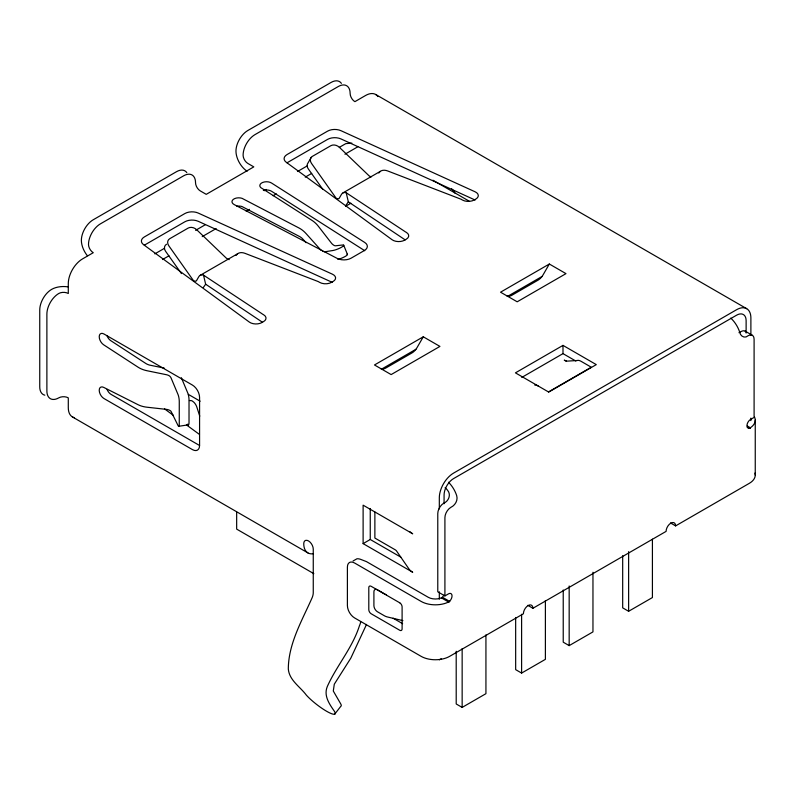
<?xml version="1.0" encoding="UTF-8"?>
<svg xmlns="http://www.w3.org/2000/svg" width="795" height="795" viewBox="0 0 795 795"><rect width="100%" height="100%" fill="white"/><g stroke="black" fill="none" stroke-linecap="round" stroke-linejoin="round"><path stroke-width="1.19" d="M652.417 539.169L652.417 597.552L628.626 611.285L628.626 551.66M203.371 287.472L205.647 284.203L262.062 321.995A10.733 4.492 71.2 0 1 262.38 322.243M346.073 205.09L348.339 201.821L404.764 239.603A10.733 4.462 70.9 0 1 405.082 239.921M311.272 157.311L308.082 162.836A6.728 5.207 30 0 0 308.321 168.928L322.7 189.17M423.278 336.802L374.485 364.965L391.14 374.584L439.933 346.411L423.278 336.802L417.047 347.594A10.087 5.823 -60 0 1 411.999 352.92L385.764 368.065A10.087 5.823 -60 0 1 380.726 368.562M549.335 264.019L500.542 292.192L517.187 301.802L565.98 273.629L549.335 264.019L543.104 274.822A10.087 5.823 -60 0 1 538.056 280.148L511.821 295.293A10.087 5.823 -60 0 1 506.773 295.79M334.705 714.158L340.787 706.328A20.183 3.806 37.8 0 0 340.518 703.515L333.294 691.024L334.297 684.197L350.804 658.171L365.183 627.315A20.183 11.647 -60 0 0 366.376 624.403M353.079 560.972L356.945 558.786A10.464 7.105 49.1 0 1 360.711 559.392L366.425 561.598L428.257 597.293A10.087 5.823 0 0 0 442.527 597.293L449.662 601.418L448.609 602.024L441.473 597.9A5.048 2.912 -60 0 0 442.378 597.204M236.075 255.404L237.556 253.784A13.604 8.785 53.3 0 1 245.019 253.347L317.473 281.281A20.501 13.237 53.3 0 1 318.437 281.678L319.62 282.374A8.407 4.859 0 0 0 331.515 282.374L333.155 281.43A8.407 4.859 0 0 0 332.409 274.186L198.273 213.08A10.087 5.823 0 0 0 184.887 213.537L144.342 236.94A10.087 5.823 0 0 0 143.557 244.671L249.382 322.114A8.407 4.859 0 0 0 261.933 322.541L263.572 321.597A8.407 4.859 0 0 0 263.572 314.731L262.38 314.045A20.491 10.256 66 0 0 261.635 313.498L203.5 275.13A13.525 6.758 65.9 0 0 198.601 277.028L196.445 280.784A6.807 3.399 65.9 0 1 193.274 280.377L168.808 245.784A6.728 5.207 30 0 1 169.762 238.699L188.167 228.076A6.728 5.207 30 0 1 196.663 229.705L226.386 258.216A7.354 5.336 41.9 0 0 229.189 259.637M378.778 173.012L380.258 171.392A13.604 8.785 53.3 0 1 387.722 170.965L460.176 198.889A20.501 13.227 53.3 0 1 461.14 199.277L462.322 199.982A8.407 4.859 0 0 0 474.217 199.982L475.857 199.038A8.407 4.859 0 0 0 475.112 191.794L340.976 130.698A10.087 5.823 0 0 0 327.59 131.145L287.045 154.558A10.087 5.823 0 0 0 286.26 162.279L392.084 239.732A8.407 4.859 0 0 0 404.635 240.16L406.275 239.215A8.407 4.859 0 0 0 406.275 232.349L405.082 231.663A20.491 10.236 65.9 0 0 404.337 231.136L346.203 192.748A13.525 6.758 65.9 0 0 341.303 194.646L339.147 198.402A6.807 3.399 65.9 0 1 335.977 197.985L311.511 163.402A6.728 5.207 30 0 1 312.465 156.317L330.869 145.684A6.728 5.207 30 0 1 339.366 147.314L369.089 175.834L371.086 176.967M747.3 427.223L749.337 428.396L750.4 427.78A5.048 2.912 -60 0 1 746.962 425.573A5.048 2.912 -60 0 1 750.53 419.472L754.097 417.415L754.097 339.147A8.407 4.859 -60 0 0 748.145 335.709C744.845 338.869 740.324 336.255 739.718 332.211A20.183 11.647 60 0 0 730.764 318.099M144.342 245.178L184.887 221.775A10.087 5.823 0 0 1 198.273 221.318L332.409 282.424M287.045 162.796L327.59 139.383A10.087 5.823 0 0 1 340.976 138.936L475.112 200.032M154.816 253.883L164.476 248.308M195.58 230.351L205.239 224.776M264.238 190.711L266.385 189.468M297.499 171.511L307.158 165.936M339.336 147.353L345.775 143.637L351.847 143.11M162.518 259.538L168.957 255.821M202.218 236.622L216.17 228.562M246.221 211.212L249.441 209.353M273.053 195.729L276.272 193.871M305.24 177.136L311.68 173.419M344.951 154.22L357.829 146.777M343.052 192.847L380.258 171.392M200.35 275.239L237.556 253.784M345.656 206.253L350.893 203.232M381.829 368.969L415.944 349.273M507.876 296.197L542.001 276.491M562.989 345.388L515.428 372.855L548.719 392.074L596.29 364.617L562.989 345.388L562.989 353.626L575.878 361.069M521.768 377.426L562.989 353.626M548.48 391.935L591.291 367.22L581.085 361.328A10.196 5.883 60 0 0 577.796 360.344L577.558 360.483A10.206 5.893 60 0 0 577.349 360.493L567.729 361.099A10.087 5.823 60 0 1 564.261 360.135L566.428 361.238M409.972 531.726A16.814 9.709 0 0 0 412.714 533.803L363.116 505.173L363.116 543.621L370.251 539.497L400.799 557.136M445.101 487.713A10.087 5.823 60 0 1 447.665 490.406C451.331 494.699 448.618 501.267 443.719 503.235A8.407 4.859 -60 0 0 437.777 513.53L437.777 591.798L444.912 595.922L448.479 593.865A5.048 2.912 -60 0 1 452.037 595.843A5.048 2.912 -60 0 1 448.609 602.024M439.317 659.84L441.215 658.747M527.81 605.343L532.908 608.284L666.091 531.388A6.728 3.886 -60 0 1 670.851 523.15A6.728 3.886 -60 0 1 675.611 525.893L749.337 483.32A20.183 11.647 0 0 0 754.942 473.065M456.201 651.284L456.211 703.972L462.153 707.411L485.934 693.677L485.934 634.857M515.657 617.476L515.667 669.648L521.609 673.077L545.39 659.343L545.39 600.523M563.228 590.009L563.228 642.181L569.17 645.62L592.961 631.886L592.961 572.261M441.473 597.9L442.527 597.293M738.972 332.698L741.01 331.595A8.407 4.859 -60 0 1 746.167 332.052M178.656 426.299L188.425 424.818M189.399 400.521L191.824 400.72L193.274 401.763A6.777 3.389 65.9 0 1 196.991 407.567L199.754 416.183M164.227 368.095L149.718 365.124A10.236 6.608 6.7 0 1 145.256 363.106L110.823 340.697A6.738 3.886 60 0 1 106.898 335.49M402.896 620.647L387.702 617.039A10.256 5.923 0 0 1 384.353 615.747L377.476 611.782A5.048 2.912 60 0 1 373.908 605.601L373.908 591.868A5.048 2.912 60 0 1 377.476 589.811L384.353 593.776A10.256 5.923 0 0 0 386.489 594.73M375.677 94.476L746.704 308.689M745.223 331.177L752.358 335.291M432.917 180.217L469.388 201.274M747.34 426.021L750.4 427.78M670.513 522.951L675.611 525.893M628.626 611.285L622.684 607.857L622.684 555.685M188.336 394.37L200.141 401.197M199.575 445.498A10.087 5.823 60 0 1 192.44 449.612L103.986 398.543A6.738 3.886 60 0 1 99.226 390.474A6.738 3.886 60 0 1 103.688 387.384L138.121 404.734A20.253 10.931 -3.1 0 0 147.055 407.219L166.393 409.375A6.748 3.647 -3.1 0 1 169.375 410.2A6.877 3.299 -7.3 0 1 171.124 411.522L178.05 425.573A5.048 1.043 81.4 0 0 179.263 424.132L179.263 401.366A5.048 1.043 81.4 0 0 178.05 394.588L171.124 378.082A6.877 4.541 8.5 0 0 169.375 375.876A6.748 4.134 3.3 0 0 166.393 374.703L147.055 370.738A20.253 12.412 3.3 0 1 138.121 367.22L103.688 344.821A6.738 3.886 60 0 1 99.226 336.583A6.738 3.886 60 0 1 103.986 334.009L192.44 385.078A10.087 5.823 60 0 1 199.575 397.43L199.575 445.498L111.121 394.419A6.738 3.886 60 0 1 107.047 389.421M363.116 543.621L412.714 572.251A16.814 9.709 0 0 1 408.988 568.991L396.576 551.024A6.728 3.886 0 0 0 395.085 549.723L374.872 538.046L374.872 512M72.474 416.968L307.933 552.913M393.108 618.202L402.628 623.687M313.826 573.662L236.662 529.112L236.662 512.139M364.746 250.713L271.522 191.257A6.728 3.886 0 0 0 263.344 190.442M164.525 408.868L173.509 415.437M186.487 424.937L199.465 434.438M306.105 242.694L302.806 239.017A10.176 6.43 54.8 0 0 299.089 236.274L242.038 206.561A6.728 3.886 0 0 0 236.85 206.203M181.439 273.579L165.618 251.319A6.728 5.207 30 0 1 166.562 244.234M181.349 377.704L187.809 393.108A5.048 1.043 81.4 0 1 189.021 399.885L189.021 422.652A5.048 1.043 81.4 0 1 187.809 424.103M343.669 245.158L347.415 254.33M346.203 192.748L348.339 201.821M203.5 275.13L205.647 284.203M755.25 420.158L755.25 475.082M750.887 335.242L750.887 317.93A20.183 11.647 -60 0 0 736.617 309.692L453.587 473.095A20.183 11.647 -60 0 0 439.317 497.809L439.317 508.939M750.887 418.12L750.887 420.585M746.127 333.045L746.127 320.673A13.455 7.771 -60 0 0 736.617 315.178L453.587 478.58A13.455 7.771 -60 0 0 444.077 495.066L444.077 503.722M569.17 585.995L569.17 645.62M521.609 614.257L521.609 673.077M462.153 648.591L462.153 707.411M444.912 595.922L444.912 517.654A8.407 4.859 -60 0 1 450.854 507.349C455.147 505.362 458.149 500.333 456.688 495.623A20.183 11.647 60 0 0 448.499 482.237M439.317 591.808L439.317 599.231M370.251 508.492L370.251 539.497M74.382 417.713A20.183 11.647 -60 0 1 68.29 407.736L68.29 397.848A6.728 3.886 0 0 0 58.78 397.848A16.814 9.709 -60 0 1 46.885 390.981L46.885 314.085A16.814 9.709 -60 0 1 58.78 293.484A6.728 3.886 0 0 1 68.29 293.484L68.29 283.596A20.183 11.647 -60 0 1 82.561 258.882L93.263 252.701A6.728 3.886 60 0 1 88.503 244.463A16.814 9.709 -60 0 1 100.399 223.862L183.645 175.804A16.814 9.709 -60 0 1 195.53 182.671A6.728 3.886 60 0 0 200.29 190.909L206.233 194.348L253.804 166.88L247.861 163.452A6.728 3.886 60 0 1 243.101 155.214A16.814 9.709 -60 0 1 254.996 134.613L338.233 86.556A16.814 9.709 -60 0 1 350.128 93.422A6.728 3.886 60 0 0 354.888 101.661L365.591 95.48A20.183 11.647 -60 0 1 377.943 96.583M313.141 553.737A20.183 11.647 -60 0 1 303.75 543.671A6.728 3.886 60 0 1 308.51 540.928A6.728 3.886 60 0 1 313.26 549.166L313.26 592.603A10.087 5.823 -60 0 1 311.878 598.287C301.951 620.716 288.356 643.861 288.317 669.072C289.3 680.321 300.172 686.761 306.343 695.118A20.183 3.806 37.8 0 0 326.576 711.247A20.183 3.806 37.8 0 0 334.447 711.346C329.398 704.122 323.436 695.675 327.321 686.492C336.673 665.584 352.404 647.995 359.439 625.745A10.087 5.823 -60 0 0 360.672 621.879M247.086 171.213A16.814 9.709 60 0 1 235.966 151.09A16.814 9.709 -60 0 1 247.861 130.489L331.098 82.432A16.814 9.709 -60 0 1 341.403 83.356M321.498 250.554A6.738 4.084 57.5 0 1 320.216 249.362L306.194 233.72A20.223 12.243 57.5 0 0 299.089 228.036L242.038 198.323A6.728 3.886 0 0 0 233.253 199.416A6.728 3.886 0 0 0 234.177 204.573L337.169 258.395A10.087 5.823 0 0 0 351.082 258.196L364.398 250.505A10.087 5.823 0 0 0 364.746 242.475L271.522 183.019A6.728 3.886 0 0 0 262.589 182.482A6.728 3.886 0 0 0 260.69 187.55L312.157 220.493A20.223 11.08 62.4 0 1 318.586 226.555L331.296 242.962A6.738 3.697 62.4 0 0 333.433 244.989A6.817 3.418 65.8 0 0 335.629 245.784L342.416 245.019A6.728 1.262 -22.2 0 1 341.542 247.235A6.728 1.262 -22.2 0 1 332.906 250.505L325.394 251.697A6.817 4.392 53.5 0 1 324.261 251.727M323.426 251.558A6.817 4.392 53.5 0 1 322.581 251.25M346.978 254.171A6.728 1.262 -22.2 0 1 345.288 256.407A6.728 1.262 -22.2 0 1 337.875 259.428M451.6 188.773A20.253 12.412 3.3 0 1 454.879 193.016M67.883 286.856A16.814 9.709 0 0 0 51.645 289.37A16.814 9.709 -60 0 0 39.75 309.961L39.75 386.857A16.814 9.709 -60 0 0 44.828 395.185M87.321 255.672A16.814 9.709 60 0 1 81.368 240.348A16.814 9.709 -60 0 1 93.263 219.748L176.51 171.69A16.814 9.709 -60 0 1 186.805 172.604M532.908 608.284A6.728 3.886 -60 0 0 528.148 605.532A6.728 3.886 -60 0 0 523.398 613.77L449.662 656.342A20.183 11.647 0 0 1 421.121 656.342L354.53 617.894A10.087 5.823 60 0 1 347.395 605.532L347.395 567.083A10.087 5.823 60 0 1 354.53 562.969L421.121 601.418A20.183 11.647 0 0 0 449.662 601.418M443.928 595.197A5.048 2.912 -60 0 1 443.213 596.28M754.564 417.146A20.183 11.647 0 0 1 749.337 428.396M534.777 385.068A10.196 5.883 60 0 1 538.275 386.042M399.716 602.789L371.176 586.312A3.359 1.938 60 0 0 368.8 587.684L368.8 609.656A3.359 1.938 60 0 0 371.176 613.77L399.716 630.246A3.359 1.938 60 0 0 402.101 628.875L402.101 606.903A3.359 1.938 60 0 0 399.716 602.789"/></g></svg>
